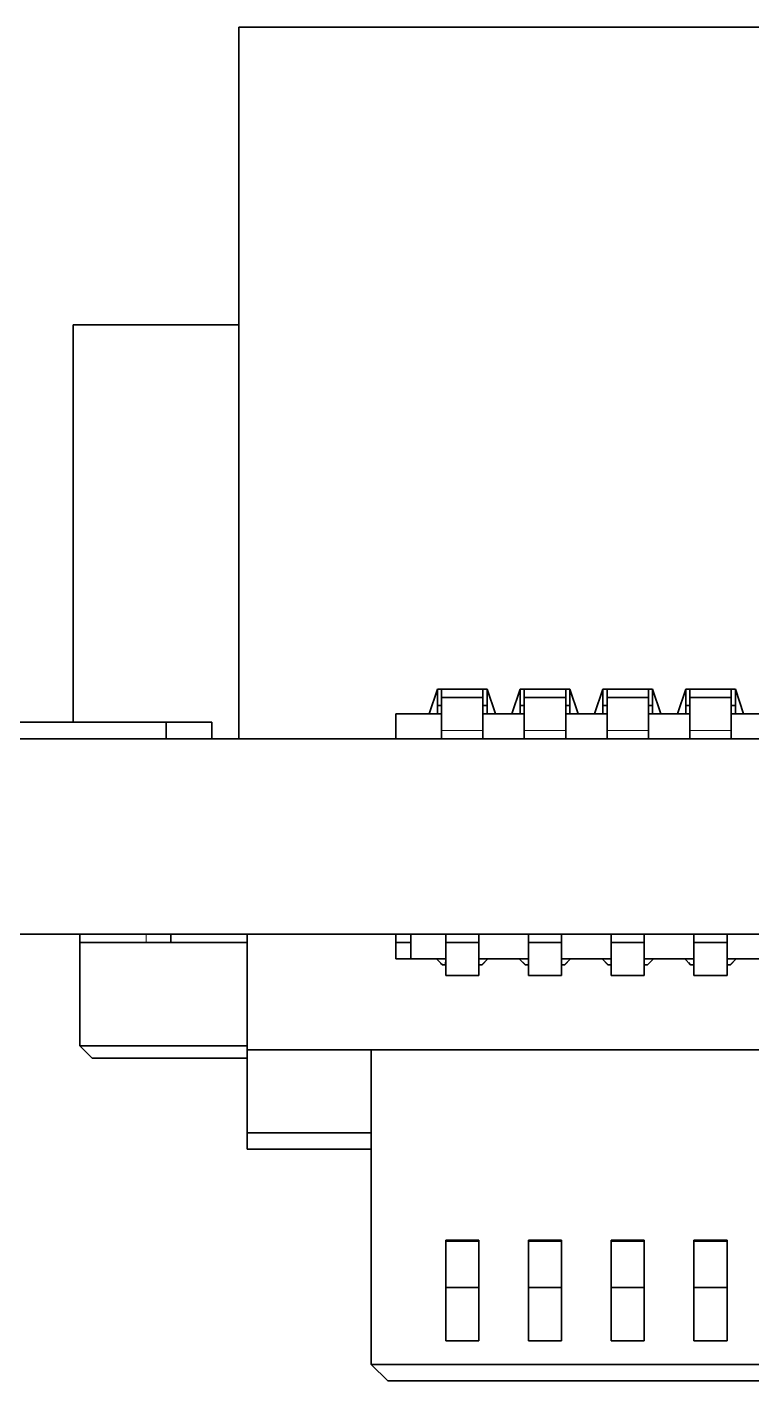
# Model space of a CAD drawing. Extents: x 415 to 970, y 249 to 591.
# Drawn here: x 596.37 to 600.75, y 525.6 to 533.78 of the extents above; entities that cross this region are included whole.
import ezdxf

# ---------------------------------------------------------------- set-up
doc = ezdxf.new("R2010")
doc.units = 0

msp = doc.modelspace()

# ---------------------------------------------------------------- linework, layer by layer
at = {"color": 7, "lineweight": 35, "ltscale": 0.1075}
msp.add_line((597.6489, 533.7822), (597.6489, 529.4822), dxfattribs=at)
at = {"color": 7, "lineweight": 35, "ltscale": 0.279999}
msp.add_line((608.8488, 533.7822), (597.6489, 533.7822), dxfattribs=at)
at = {"color": 7, "lineweight": 35, "ltscale": 0.024998}
msp.add_line((596.6489, 531.9822), (597.6488, 531.9822), dxfattribs=at)
at = {"color": 7, "lineweight": 35, "ltscale": 0.059999}
msp.add_line((596.6489, 531.9822), (596.6489, 529.5823), dxfattribs=at)
at = {"color": 7, "lineweight": 35, "ltscale": 0.003952}
for p, q in [((598.7988, 529.6323), (598.8488, 529.7822)), ((599.1489, 529.7822), (599.1989, 529.6323)), ((599.2988, 529.6323), (599.3488, 529.7822)), ((599.6489, 529.7822), (599.6989, 529.6323)), ((599.7988, 529.6323), (599.8488, 529.7822)), ((600.1489, 529.7822), (600.1989, 529.6323)), ((600.2988, 529.6323), (600.3488, 529.7822)), ((600.6489, 529.7822), (600.6989, 529.6323))]:
    msp.add_line(p, q, dxfattribs=at)
at = {"color": 7, "lineweight": 35, "ltscale": 0.007501}
for p, q in [((599.1489, 529.7822), (598.8488, 529.7822)), ((599.6489, 529.7822), (599.3488, 529.7822)), ((600.1489, 529.7822), (599.8488, 529.7822)), ((600.6489, 529.7822), (600.3488, 529.7822))]:
    msp.add_line(p, q, dxfattribs=at)
at = {"color": 7, "lineweight": 35, "ltscale": 0.003749}
for p, q in [((598.8488, 529.7822), (598.8488, 529.6323)), ((599.1489, 529.6323), (599.1489, 529.7822)), ((599.3488, 529.7822), (599.3488, 529.6323)), ((599.6489, 529.6323), (599.6489, 529.7822)), ((599.8488, 529.7822), (599.8488, 529.6323)), ((600.1489, 529.6323), (600.1489, 529.7822)), ((600.3488, 529.7822), (600.3488, 529.6323)), ((600.6489, 529.6323), (600.6489, 529.7822)), ((597.2388, 528.3018), (597.0889, 528.3018))]:
    msp.add_line(p, q, dxfattribs=at)
at = {"color": 7, "lineweight": 35, "ltscale": 0.00125}
for p, q in [((598.8738, 529.7322), (598.8738, 529.7822)), ((599.1238, 529.7822), (599.1238, 529.7322)), ((599.3738, 529.7322), (599.3738, 529.7822)), ((599.6238, 529.7822), (599.6238, 529.7322)), ((599.8738, 529.7322), (599.8738, 529.7822)), ((600.1238, 529.7822), (600.1238, 529.7322)), ((600.3738, 529.7322), (600.3738, 529.7822)), ((600.6238, 529.7822), (600.6238, 529.7322)), ((598.7988, 529.6323), (598.8488, 529.6323)), ((599.1489, 529.6323), (599.1989, 529.6323)), ((599.2988, 529.6323), (599.3488, 529.6323)), ((599.6489, 529.6323), (599.6989, 529.6323)), ((599.7988, 529.6323), (599.8488, 529.6323)), ((600.1489, 529.6323), (600.1989, 529.6323)), ((600.2988, 529.6323), (600.3488, 529.6323)), ((600.6489, 529.6323), (600.6989, 529.6323)), ((598.8738, 529.5322), (598.8738, 529.4822)), ((599.1238, 529.4822), (599.1238, 529.5322)), ((599.3738, 529.5322), (599.3738, 529.4822)), ((599.6238, 529.4822), (599.6238, 529.5322)), ((599.8738, 529.5322), (599.8738, 529.4822)), ((600.1238, 529.4822), (600.1238, 529.5322)), ((600.3738, 529.5322), (600.3738, 529.4822)), ((600.6238, 529.4822), (600.6238, 529.5322)), ((596.6888, 528.3018), (596.6888, 528.2518)), ((597.2388, 528.2518), (597.2388, 528.3018)), ((597.2388, 528.2518), (597.2388, 528.3018)), ((597.2388, 528.2518), (597.2388, 528.3018)), ((597.2388, 528.2518), (597.2388, 528.3018)), ((597.2388, 528.2518), (597.2388, 528.3018)), ((597.2388, 528.2518), (597.2388, 528.3018)), ((598.6888, 528.3018), (598.6888, 528.2518)), ((598.8989, 528.3018), (598.8989, 528.2518)), ((598.8989, 528.3018), (598.8989, 528.2518)), ((599.0988, 528.3018), (599.0988, 528.2518)), ((599.0988, 528.2518), (599.0988, 528.3018)), ((599.0988, 528.2518), (599.0988, 528.3018)), ((599.3989, 528.3018), (599.3989, 528.2518)), ((599.3989, 528.3018), (599.3989, 528.2518)), ((599.5988, 528.3018), (599.5988, 528.2518)), ((599.5988, 528.2518), (599.5988, 528.3018)), ((599.5988, 528.2518), (599.5988, 528.3018)), ((599.8989, 528.3018), (599.8989, 528.2518)), ((599.8989, 528.3018), (599.8989, 528.2518)), ((600.0988, 528.3018), (600.0988, 528.2518)), ((600.0988, 528.2518), (600.0988, 528.3018)), ((600.0988, 528.2518), (600.0988, 528.3018)), ((600.3989, 528.3018), (600.3989, 528.2518)), ((600.3989, 528.3018), (600.3989, 528.2518)), ((600.5988, 528.2518), (600.5988, 528.3018)), ((600.5988, 528.3018), (600.5988, 528.2518)), ((600.5988, 528.2518), (600.5988, 528.3018)), ((598.3989, 527.0018), (598.4489, 527.0018)), ((598.4489, 527.0018), (598.3989, 527.0018))]:
    msp.add_line(p, q, dxfattribs=at)
at = {"color": 7, "lineweight": 35, "ltscale": 0.005}
for p, q in [((598.8738, 529.5322), (598.8738, 529.7322)), ((599.1238, 529.5322), (599.1238, 529.7322)), ((599.3738, 529.5322), (599.3738, 529.7322)), ((599.6238, 529.5322), (599.6238, 529.7322)), ((599.8738, 529.5322), (599.8738, 529.7322)), ((600.1238, 529.5322), (600.1238, 529.7322)), ((600.3738, 529.5322), (600.3738, 529.7322)), ((600.6238, 529.5322), (600.6238, 529.7322)), ((598.7988, 529.6323), (598.5988, 529.6323)), ((598.8989, 528.2518), (598.8989, 528.0518)), ((598.8989, 528.2518), (598.8989, 528.0518)), ((599.0988, 528.2518), (599.0988, 528.0518)), ((599.0988, 528.2518), (599.0988, 528.0518)), ((599.3989, 528.2518), (599.3989, 528.0518)), ((599.3989, 528.2518), (599.3989, 528.0518)), ((599.5988, 528.2518), (599.5988, 528.0518)), ((599.5988, 528.2518), (599.5988, 528.0518)), ((599.8989, 528.2518), (599.8989, 528.0518)), ((599.8989, 528.2518), (599.8989, 528.0518)), ((600.0988, 528.2518), (600.0988, 528.0518)), ((600.0988, 528.2518), (600.0988, 528.0518)), ((600.3989, 528.2518), (600.3989, 528.0518)), ((600.3989, 528.2518), (600.3989, 528.0518)), ((600.5988, 528.2518), (600.5988, 528.0518)), ((600.5988, 528.2518), (600.5988, 528.0518))]:
    msp.add_line(p, q, dxfattribs=at)
at = {"color": 7, "lineweight": 35, "ltscale": 0.00625}
for p, q in [((599.1238, 529.7322), (598.8738, 529.7322)), ((599.6238, 529.7322), (599.3738, 529.7322)), ((600.1238, 529.7322), (599.8738, 529.7322)), ((600.6238, 529.7322), (600.3738, 529.7322))]:
    msp.add_line(p, q, dxfattribs=at)
at = {"color": 7, "lineweight": 35, "ltscale": 0.003751}
for p, q in [((598.5988, 529.6323), (598.5988, 529.4822)), ((598.5988, 528.1517), (598.5988, 528.3018)), ((598.5988, 528.1517), (598.5988, 528.3018)), ((598.5988, 528.3018), (598.5988, 528.1517)), ((598.5988, 528.1517), (598.5988, 528.3018)), ((598.5988, 528.3018), (598.5988, 528.1517))]:
    msp.add_line(p, q, dxfattribs=at)
at = {"color": 7, "lineweight": 35, "ltscale": 0.00062561}
for p, q in [((598.8738, 529.6823), (598.8488, 529.6823)), ((598.8738, 529.6323), (598.8488, 529.6323)), ((599.1489, 529.6823), (599.1238, 529.6823)), ((599.1489, 529.6323), (599.1238, 529.6323)), ((599.3488, 529.6823), (599.3738, 529.6823)), ((599.3488, 529.6323), (599.3738, 529.6323)), ((599.6238, 529.6823), (599.6489, 529.6823)), ((599.6238, 529.6323), (599.6489, 529.6323)), ((599.8488, 529.6823), (599.8738, 529.6823)), ((599.8488, 529.6323), (599.8738, 529.6323)), ((600.1238, 529.6823), (600.1489, 529.6823)), ((600.1238, 529.6323), (600.1489, 529.6323)), ((600.3488, 529.6823), (600.3738, 529.6823)), ((600.3488, 529.6323), (600.3738, 529.6323)), ((600.6238, 529.6823), (600.6489, 529.6823)), ((600.6238, 529.6323), (600.6489, 529.6323))]:
    msp.add_line(p, q, dxfattribs=at)
at = {"color": 7, "lineweight": 35, "ltscale": 0.002499}
for p, q in [((599.2988, 529.6323), (599.1989, 529.6323)), ((599.7988, 529.6323), (599.6989, 529.6323)), ((600.2988, 529.6323), (600.1989, 529.6323)), ((600.7988, 529.6323), (600.6989, 529.6323)), ((597.6989, 527.0018), (597.6989, 527.1017)), ((597.6989, 527.0018), (597.6989, 527.1017))]:
    msp.add_line(p, q, dxfattribs=at)
at = {"color": 7, "lineweight": 35, "ltscale": 0.04008}
msp.add_line((595.6072, 529.5823), (597.2104, 529.5823), dxfattribs=at)
at = {"color": 7, "lineweight": 35, "ltscale": 0.00692}
msp.add_line((597.2104, 529.5823), (597.4872, 529.5823), dxfattribs=at)
at = {"color": 7, "lineweight": 35, "ltscale": 0.002501}
for p, q in [((597.2104, 529.5823), (597.2104, 529.4822)), ((597.4872, 529.5823), (597.4872, 529.4822)), ((598.6888, 528.1517), (598.6888, 528.2518)), ((600.0988, 528.2518), (600.0988, 528.1517)), ((598.5488, 525.6017), (598.6489, 525.6017)), ((598.6489, 525.6017), (598.5488, 525.6017))]:
    msp.add_line(p, q, dxfattribs=at)
at = {"color": 7, "lineweight": 13, "ltscale": 0.00625}
for p, q in [((599.1238, 529.5322), (598.8738, 529.5322)), ((599.6238, 529.5322), (599.3738, 529.5322)), ((600.1238, 529.5322), (599.8738, 529.5322)), ((600.6238, 529.5322), (600.3738, 529.5322))]:
    msp.add_line(p, q, dxfattribs=at)
at = {"color": 7, "lineweight": 35}
for p, q in [((617.7488, 529.4822), (588.7488, 529.4822)), ((617.7488, 528.3022), (588.7488, 528.3022))]:
    msp.add_line(p, q, dxfattribs=at)
at = {"color": 7, "lineweight": 35, "ltscale": 0.010001}
msp.add_line((596.6888, 528.3018), (597.0889, 528.3018), dxfattribs=at)
at = {"color": 7, "lineweight": 13, "ltscale": 0.00125}
msp.add_line((597.0889, 528.3018), (597.0889, 528.2518), dxfattribs=at)
at = {"color": 7, "lineweight": 35, "ltscale": 0.0175}
msp.add_line((597.6989, 528.3018), (597.6989, 527.6017), dxfattribs=at)
msp.add_line((597.6989, 528.3018), (597.6989, 527.6017), dxfattribs=at)
at = {"color": 7, "lineweight": 35, "ltscale": 0.022499}
msp.add_line((597.6989, 528.3018), (598.5988, 528.3018), dxfattribs=at)
msp.add_line((597.6989, 528.3018), (598.5988, 528.3018), dxfattribs=at)
at = {"color": 7, "lineweight": 35, "ltscale": 0.002251}
for p, q in [((598.5988, 528.3018), (598.6888, 528.3018)), ((598.5988, 528.2518), (598.6888, 528.2518))]:
    msp.add_line(p, q, dxfattribs=at)
at = {"color": 7, "lineweight": 35, "ltscale": 0.004999}
for p, q in [((599.0988, 528.3018), (598.8989, 528.3018)), ((599.0988, 528.3018), (598.8989, 528.3018)), ((599.5988, 528.3018), (599.3989, 528.3018)), ((599.5988, 528.3018), (599.3989, 528.3018)), ((600.0988, 528.3018), (599.8989, 528.3018)), ((600.0988, 528.3018), (599.8989, 528.3018)), ((600.5988, 528.3018), (600.3989, 528.3018)), ((600.5988, 528.3018), (600.3989, 528.3018)), ((599.0988, 528.2518), (598.8989, 528.2518)), ((599.0988, 528.2518), (598.8989, 528.2518)), ((599.5988, 528.2518), (599.3989, 528.2518)), ((599.5988, 528.2518), (599.3989, 528.2518)), ((600.0988, 528.2518), (599.8989, 528.2518)), ((600.0988, 528.2518), (599.8989, 528.2518)), ((600.5988, 528.2518), (600.3989, 528.2518)), ((600.5988, 528.2518), (600.3989, 528.2518)), ((599.0988, 528.0518), (598.8989, 528.0518)), ((599.0988, 528.0518), (598.8989, 528.0518)), ((598.8989, 528.0518), (599.0988, 528.0518)), ((599.5988, 528.0518), (599.3989, 528.0518)), ((599.5988, 528.0518), (599.3989, 528.0518)), ((599.3989, 528.0518), (599.5988, 528.0518)), ((600.0988, 528.0518), (599.8989, 528.0518)), ((600.0988, 528.0518), (599.8989, 528.0518)), ((599.8989, 528.0518), (600.0988, 528.0518)), ((600.5988, 528.0518), (600.3989, 528.0518)), ((600.5988, 528.0518), (600.3989, 528.0518)), ((600.3989, 528.0518), (600.5988, 528.0518)), ((599.0988, 526.4518), (598.8989, 526.4518)), ((599.0988, 526.4518), (598.8989, 526.4518)), ((599.0988, 526.4463), (598.8989, 526.4463)), ((599.0988, 526.4463), (598.8989, 526.4463)), ((598.8989, 526.4463), (599.0988, 526.4463)), ((599.5988, 526.4518), (599.3989, 526.4518)), ((599.5988, 526.4518), (599.3989, 526.4518)), ((599.5988, 526.4463), (599.3989, 526.4463)), ((599.5988, 526.4463), (599.3989, 526.4463)), ((599.3989, 526.4463), (599.5988, 526.4463)), ((600.0988, 526.4518), (599.8989, 526.4518)), ((600.0988, 526.4518), (599.8989, 526.4518)), ((600.0988, 526.4463), (599.8989, 526.4463)), ((600.0988, 526.4463), (599.8989, 526.4463)), ((599.8989, 526.4463), (600.0988, 526.4463)), ((600.5988, 526.4518), (600.3989, 526.4518)), ((600.5988, 526.4518), (600.3989, 526.4518)), ((600.5988, 526.4463), (600.3989, 526.4463)), ((600.5988, 526.4463), (600.3989, 526.4463)), ((600.3989, 526.4463), (600.5988, 526.4463)), ((599.0988, 526.1668), (598.8989, 526.1668)), ((599.0988, 526.1668), (598.8989, 526.1668)), ((599.5988, 526.1668), (599.3989, 526.1668)), ((599.5988, 526.1668), (599.3989, 526.1668)), ((600.0988, 526.1668), (599.8989, 526.1668)), ((600.0988, 526.1668), (599.8989, 526.1668)), ((600.5988, 526.1668), (600.3989, 526.1668)), ((600.5988, 526.1668), (600.3989, 526.1668)), ((598.8989, 525.8446), (599.0988, 525.8446)), ((598.8989, 525.8446), (599.0988, 525.8446)), ((599.3989, 525.8446), (599.5988, 525.8446)), ((599.3989, 525.8446), (599.5988, 525.8446)), ((599.8989, 525.8446), (600.0988, 525.8446)), ((599.8989, 525.8446), (600.0988, 525.8446)), ((600.3989, 525.8446), (600.5988, 525.8446)), ((600.3989, 525.8446), (600.5988, 525.8446))]:
    msp.add_line(p, q, dxfattribs=at)
at = {"color": 7, "lineweight": 35, "ltscale": 0.003038}
for p, q in [((599.0988, 528.3018), (599.0988, 528.1802)), ((599.0988, 528.3018), (599.0988, 528.1802)), ((599.5988, 528.3018), (599.5988, 528.1802)), ((599.5988, 528.3018), (599.5988, 528.1802)), ((600.0988, 528.3018), (600.0988, 528.1802)), ((600.0988, 528.3018), (600.0988, 528.1802)), ((600.5988, 528.3018), (600.5988, 528.1802)), ((600.5988, 528.3018), (600.5988, 528.1802))]:
    msp.add_line(p, q, dxfattribs=at)
at = {"color": 7, "lineweight": 35, "ltscale": 0.02525}
for p, q in [((596.6888, 528.2518), (597.6989, 528.2518)), ((597.6989, 527.6268), (596.6888, 527.6268))]:
    msp.add_line(p, q, dxfattribs=at)
at = {"color": 7, "lineweight": 35, "ltscale": 0.015625}
msp.add_line((596.6888, 527.6268), (596.6888, 528.2518), dxfattribs=at)
at = {"color": 7, "lineweight": 35, "ltscale": 0.002504}
for p, q in [((599.0988, 528.2518), (599.0988, 528.1516)), ((599.5988, 528.2518), (599.5988, 528.1516)), ((600.5988, 528.2518), (600.5988, 528.1516))]:
    msp.add_line(p, q, dxfattribs=at)
at = {"color": 7, "lineweight": 35, "ltscale": 0.006125}
msp.add_line((598.8438, 528.1517), (598.5988, 528.1517), dxfattribs=at)
msp.add_line((598.8438, 528.1517), (598.5988, 528.1517), dxfattribs=at)
at = {"color": 7, "lineweight": 35, "ltscale": 0.001238}
for p, q in [((598.8438, 528.1517), (598.8788, 528.1168)), ((598.8438, 528.1517), (598.8788, 528.1168)), ((599.1188, 528.1168), (599.1539, 528.1517)), ((599.1188, 528.1168), (599.1539, 528.1517)), ((599.3438, 528.1517), (599.3788, 528.1168)), ((599.3438, 528.1517), (599.3788, 528.1168)), ((599.6188, 528.1168), (599.6539, 528.1517)), ((599.6188, 528.1168), (599.6539, 528.1517)), ((599.8438, 528.1517), (599.8788, 528.1168)), ((599.8438, 528.1517), (599.8788, 528.1168)), ((600.1188, 528.1168), (600.1539, 528.1517)), ((600.1188, 528.1168), (600.1539, 528.1517)), ((600.3438, 528.1517), (600.3788, 528.1168)), ((600.3438, 528.1517), (600.3788, 528.1168)), ((600.6188, 528.1168), (600.6539, 528.1517)), ((600.6188, 528.1168), (600.6539, 528.1517))]:
    msp.add_line(p, q, dxfattribs=at)
at = {"color": 7, "lineweight": 35, "ltscale": 0.001376}
for p, q in [((598.8989, 528.1517), (598.8438, 528.1517)), ((598.8989, 528.1517), (598.8438, 528.1517)), ((599.1539, 528.1517), (599.0988, 528.1517)), ((599.1539, 528.1517), (599.0988, 528.1517)), ((599.3989, 528.1517), (599.3438, 528.1517)), ((599.3989, 528.1517), (599.3438, 528.1517)), ((599.6539, 528.1517), (599.5988, 528.1517)), ((599.6539, 528.1517), (599.5988, 528.1517)), ((599.8989, 528.1517), (599.8438, 528.1517)), ((599.8989, 528.1517), (599.8438, 528.1517)), ((600.1539, 528.1517), (600.0988, 528.1517)), ((600.1539, 528.1517), (600.0988, 528.1517)), ((600.3989, 528.1517), (600.3438, 528.1517)), ((600.3989, 528.1517), (600.3438, 528.1517)), ((600.6539, 528.1517), (600.5988, 528.1517)), ((600.6539, 528.1517), (600.5988, 528.1517))]:
    msp.add_line(p, q, dxfattribs=at)
at = {"color": 7, "lineweight": 35, "ltscale": 0.00127}
for p, q in [((598.8438, 528.1517), (598.8807, 528.1168)), ((599.1539, 528.1517), (599.117, 528.1168)), ((599.117, 528.1168), (599.1539, 528.1517)), ((599.3438, 528.1517), (599.3807, 528.1168)), ((599.6539, 528.1517), (599.617, 528.1168)), ((599.617, 528.1168), (599.6539, 528.1517)), ((599.8438, 528.1517), (599.8807, 528.1168)), ((600.617, 528.1168), (600.6539, 528.1517))]:
    msp.add_line(p, q, dxfattribs=at)
at = {"color": 7, "lineweight": 35, "ltscale": 0.000874414}
for p, q in [((598.8989, 528.1517), (598.8984, 528.1168)), ((599.0988, 528.1517), (599.0993, 528.1168)), ((599.3989, 528.1517), (599.3984, 528.1168)), ((599.5988, 528.1517), (599.5993, 528.1168)), ((599.8989, 528.1517), (599.8984, 528.1168)), ((600.5988, 528.1517), (600.5993, 528.1168))]:
    msp.add_line(p, q, dxfattribs=at)
at = {"color": 7, "lineweight": 35, "ltscale": 0.000712585}
for p, q in [((599.0988, 528.1517), (599.0988, 528.1802)), ((599.0988, 528.1802), (599.0988, 528.1517)), ((599.5988, 528.1517), (599.5988, 528.1802)), ((599.5988, 528.1802), (599.5988, 528.1517)), ((600.0988, 528.1517), (600.0988, 528.1802)), ((600.0988, 528.1802), (600.0988, 528.1517)), ((600.5988, 528.1517), (600.5988, 528.1802)), ((600.5988, 528.1802), (600.5988, 528.1517))]:
    msp.add_line(p, q, dxfattribs=at)
at = {"color": 7, "lineweight": 35, "ltscale": 0.004749}
for p, q in [((599.3438, 528.1517), (599.1539, 528.1517)), ((599.3438, 528.1517), (599.1539, 528.1517)), ((599.8438, 528.1517), (599.6539, 528.1517)), ((599.8438, 528.1517), (599.6539, 528.1517)), ((600.3438, 528.1517), (600.1539, 528.1517)), ((600.3438, 528.1517), (600.1539, 528.1517)), ((600.8438, 528.1517), (600.6539, 528.1517)), ((600.8438, 528.1517), (600.6539, 528.1517))]:
    msp.add_line(p, q, dxfattribs=at)
at = {"color": 7, "lineweight": 35, "ltscale": 0.000874329}
msp.add_line((600.0988, 528.1517), (600.0988, 528.1168), dxfattribs=at)
at = {"color": 7, "lineweight": 35, "ltscale": 0.00036253}
for p, q in [((598.8788, 528.1168), (598.8686, 528.127)), ((599.3788, 528.1168), (599.3686, 528.127)), ((599.8788, 528.1168), (599.8686, 528.127))]:
    msp.add_line(p, q, dxfattribs=at)
at = {"color": 7, "lineweight": 35, "ltscale": 0.000500488}
for p, q in [((598.8989, 528.1168), (598.8788, 528.1168)), ((598.8989, 528.1168), (598.8788, 528.1168)), ((599.1188, 528.1168), (599.0988, 528.1168)), ((599.1188, 528.1168), (599.0988, 528.1168)), ((599.3989, 528.1168), (599.3788, 528.1168)), ((599.3989, 528.1168), (599.3788, 528.1168)), ((599.6188, 528.1168), (599.5988, 528.1168)), ((599.6188, 528.1168), (599.5988, 528.1168)), ((599.8989, 528.1168), (599.8788, 528.1168)), ((599.8989, 528.1168), (599.8788, 528.1168)), ((600.1188, 528.1168), (600.0988, 528.1168)), ((600.1188, 528.1168), (600.0988, 528.1168)), ((600.3989, 528.1168), (600.3788, 528.1168)), ((600.3989, 528.1168), (600.3788, 528.1168)), ((600.6188, 528.1168), (600.5988, 528.1168)), ((600.6188, 528.1168), (600.5988, 528.1168))]:
    msp.add_line(p, q, dxfattribs=at)
at = {"color": 7, "lineweight": 35, "ltscale": 0.001625}
for p, q in [((599.0988, 528.1168), (599.0988, 528.0518)), ((599.5988, 528.1168), (599.5988, 528.0518)), ((600.0988, 528.1168), (600.0988, 528.0518)), ((600.5988, 528.1168), (600.5988, 528.0518))]:
    msp.add_line(p, q, dxfattribs=at)
at = {"color": 7, "lineweight": 35, "ltscale": 0.00047798}
msp.add_line((600.3653, 528.1302), (600.3788, 528.1168), dxfattribs=at)
at = {"color": 7, "lineweight": 35, "ltscale": 0.002652}
msp.add_line((596.6888, 527.6268), (596.7639, 527.5518), dxfattribs=at)
at = {"color": 7, "lineweight": 35, "ltscale": 0.0125}
msp.add_line((597.6989, 527.1017), (597.6989, 527.6017), dxfattribs=at)
msp.add_line((597.6989, 527.1017), (597.6989, 527.6017), dxfattribs=at)
at = {"color": 7, "lineweight": 35, "ltscale": 0.01875}
for p, q in [((598.4489, 527.6017), (597.6989, 527.6017)), ((597.6989, 527.1017), (598.4489, 527.1017)), ((597.6989, 527.1017), (598.4489, 527.1017)), ((597.6989, 527.0018), (598.4489, 527.0018)), ((598.4489, 527.0018), (597.6989, 527.0018)), ((597.6989, 527.0018), (598.4489, 527.0018))]:
    msp.add_line(p, q, dxfattribs=at)
at = {"color": 7, "lineweight": 35, "ltscale": 0.277499}
msp.add_line((597.6989, 527.6017), (608.7988, 527.6017), dxfattribs=at)
msp.add_line((597.6989, 527.6017), (608.7988, 527.6017), dxfattribs=at)
at = {"color": 7, "lineweight": 35, "ltscale": 0.047501}
msp.add_line((598.4489, 525.7017), (598.4489, 527.6017), dxfattribs=at)
msp.add_line((598.4489, 525.7017), (598.4489, 527.6017), dxfattribs=at)
at = {"color": 7, "lineweight": 35, "ltscale": 0.239999}
for p, q in [((608.0488, 527.6017), (598.4489, 527.6017)), ((598.4489, 525.7017), (608.0488, 525.7017)), ((598.4489, 525.7017), (608.0488, 525.7017))]:
    msp.add_line(p, q, dxfattribs=at)
at = {"color": 7, "lineweight": 35, "ltscale": 0.023375}
msp.add_line((596.7639, 527.5518), (597.6989, 527.5518), dxfattribs=at)
at = {"color": 7, "lineweight": 35, "ltscale": 0.000137329}
for p, q in [((598.8989, 526.4518), (598.8989, 526.4463)), ((598.8989, 526.4518), (598.8989, 526.4463)), ((599.0988, 526.4518), (599.0988, 526.4463)), ((599.0988, 526.4518), (599.0988, 526.4463)), ((599.3989, 526.4518), (599.3989, 526.4463)), ((599.3989, 526.4518), (599.3989, 526.4463)), ((599.5988, 526.4518), (599.5988, 526.4463)), ((599.5988, 526.4518), (599.5988, 526.4463)), ((599.8989, 526.4518), (599.8989, 526.4463)), ((599.8989, 526.4518), (599.8989, 526.4463)), ((600.0988, 526.4518), (600.0988, 526.4463)), ((600.0988, 526.4518), (600.0988, 526.4463)), ((600.3989, 526.4518), (600.3989, 526.4463)), ((600.3989, 526.4518), (600.3989, 526.4463)), ((600.5988, 526.4518), (600.5988, 526.4463)), ((600.5988, 526.4518), (600.5988, 526.4463))]:
    msp.add_line(p, q, dxfattribs=at)
at = {"color": 7, "lineweight": 35, "ltscale": 0.006987}
for p, q in [((598.8989, 526.4463), (598.8989, 526.1668)), ((599.0988, 526.1668), (599.0988, 526.4463)), ((599.3989, 526.4463), (599.3989, 526.1668)), ((599.5988, 526.1668), (599.5988, 526.4463)), ((599.8989, 526.4463), (599.8989, 526.1668)), ((600.0988, 526.1668), (600.0988, 526.4463)), ((600.3989, 526.4463), (600.3989, 526.1668)), ((600.5988, 526.1668), (600.5988, 526.4463))]:
    msp.add_line(p, q, dxfattribs=at)
at = {"color": 7, "lineweight": 35, "ltscale": 0.004863}
for p, q in [((598.8989, 526.4463), (598.8989, 526.2518)), ((599.0988, 526.4463), (599.0988, 526.2518)), ((599.3989, 526.4463), (599.3989, 526.2518)), ((599.5988, 526.4463), (599.5988, 526.2518)), ((599.8989, 526.4463), (599.8989, 526.2518)), ((600.0988, 526.4463), (600.0988, 526.2518)), ((600.3989, 526.4463), (600.3989, 526.2518)), ((600.5988, 526.4463), (600.5988, 526.2518))]:
    msp.add_line(p, q, dxfattribs=at)
at = {"color": 7, "lineweight": 35, "ltscale": 0.015179}
for p, q in [((599.0988, 526.4518), (599.0988, 525.8446)), ((599.5988, 526.4518), (599.5988, 525.8446)), ((600.0988, 526.4518), (600.0988, 525.8446)), ((600.5988, 526.4518), (600.5988, 525.8446))]:
    msp.add_line(p, q, dxfattribs=at)
at = {"color": 7, "lineweight": 35, "ltscale": 0.002124}
for p, q in [((598.8989, 526.2518), (598.8989, 526.1668)), ((599.0988, 526.2518), (599.0988, 526.1668)), ((599.3989, 526.2518), (599.3989, 526.1668)), ((599.5988, 526.2518), (599.5988, 526.1668)), ((599.8989, 526.2518), (599.8989, 526.1668)), ((600.0988, 526.2518), (600.0988, 526.1668)), ((600.3989, 526.2518), (600.3989, 526.1668)), ((600.5988, 526.2518), (600.5988, 526.1668))]:
    msp.add_line(p, q, dxfattribs=at)
at = {"color": 7, "lineweight": 35, "ltscale": 0.008055}
for p, q in [((598.8989, 526.1668), (598.8989, 525.8446)), ((598.8989, 526.1668), (598.8989, 525.8446)), ((599.0988, 526.1668), (599.0988, 525.8446)), ((599.0988, 526.1668), (599.0988, 525.8446)), ((599.3989, 526.1668), (599.3989, 525.8446)), ((599.3989, 526.1668), (599.3989, 525.8446)), ((599.5988, 526.1668), (599.5988, 525.8446)), ((599.5988, 526.1668), (599.5988, 525.8446)), ((599.8989, 526.1668), (599.8989, 525.8446)), ((599.8989, 526.1668), (599.8989, 525.8446)), ((600.0988, 526.1668), (600.0988, 525.8446)), ((600.0988, 526.1668), (600.0988, 525.8446)), ((600.3989, 526.1668), (600.3989, 525.8446)), ((600.3989, 526.1668), (600.3989, 525.8446)), ((600.5988, 526.1668), (600.5988, 525.8446)), ((600.5988, 526.1668), (600.5988, 525.8446))]:
    msp.add_line(p, q, dxfattribs=at)
at = {"color": 7, "lineweight": 35, "ltscale": 0.003535}
for p, q in [((598.5488, 525.6017), (598.4489, 525.7017)), ((598.4489, 525.7017), (598.5488, 525.6017)), ((598.5488, 525.6017), (598.4489, 525.7017)), ((598.4489, 525.7017), (598.5488, 525.6017)), ((598.5488, 525.6017), (598.4489, 525.7017))]:
    msp.add_line(p, q, dxfattribs=at)
at = {"color": 7, "lineweight": 35, "ltscale": 0.235001}
msp.add_line((607.9489, 525.6017), (598.5488, 525.6017), dxfattribs=at)
msp.add_line((607.9489, 525.6017), (598.5488, 525.6017), dxfattribs=at)
msp.add_line((607.9489, 525.6017), (598.5488, 525.6017), dxfattribs=at)

doc.saveas('drawing.dxf')
